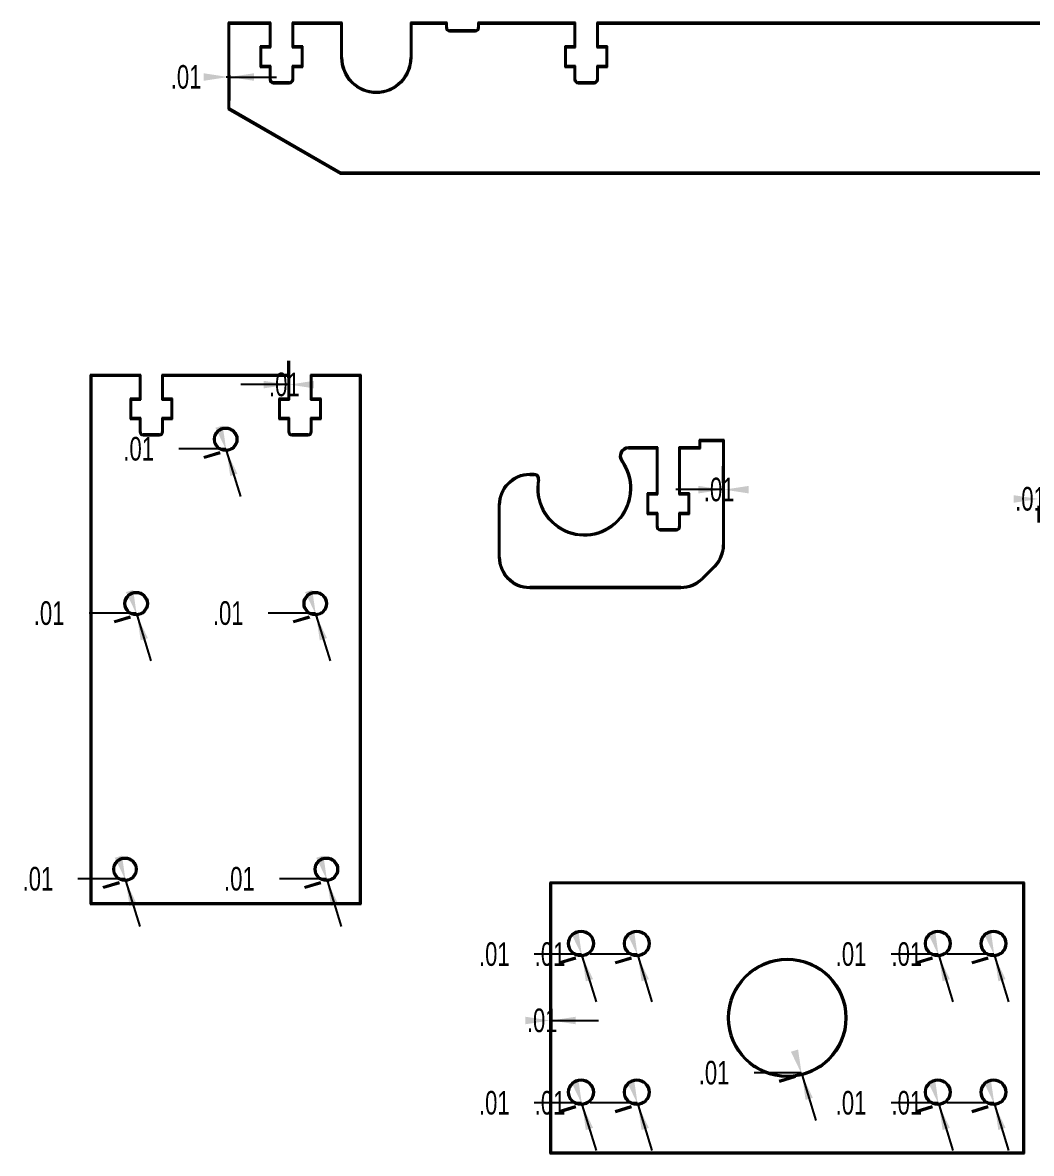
# Model space of a CAD drawing. Extents: x 0.6 to 14.3, y 7.4 to 14.8.
# Drawn here: x 0.61 to 5.95, y 8.83 to 14.81 of the extents above; entities that cross this region are included whole.
import ezdxf
from ezdxf.enums import TextEntityAlignment as Align

# ---------------------------------------------------------------- set-up
doc = ezdxf.new("R2010")
doc.units = 0
doc.layers.get('0').update_dxf_attribs({"linetype": 'CONTINUOUS'})
doc.dimstyles.new('SLDDIMSTYLE0', dxfattribs={"dimtxt": 0.125, "dimasz": 0.13, "dimexe": 0, "dimexo": 0.0625, "dimgap": 0.03125, "dimtad": 0, "dimtih": 1, "dimtoh": 1, "dimrnd": 1e-09, "dimzin": 12, "dimsah": 1, "dimcen": 0.09, "dimazin": 3, "dimtfac": 1, "dimtofl": 0, "dimtmove": 0, "dimatfit": 3})

# ---------------------------------------------------------------- blocks, each defined once
blk = doc.blocks.new('*D1')
at = {"color": 7, "linetype": 'CONTINUOUS'}
for p, q in [((1.6947, 14.5268), (1.684, 14.5268)), ((1.6947, 14.5362), (1.6947, 14.4018)), ((1.7017, 14.5362), (1.7017, 14.4018)), ((1.7017, 14.5268), (1.9517, 14.5268))]:
    blk.add_line(p, q, dxfattribs=at)
for points in [[(1.6947, 14.5268), (1.5647, 14.5468), (1.5647, 14.5068)], [(1.7017, 14.5268), (1.8317, 14.5068), (1.8317, 14.5468)]]:
    blk.add_solid(points, dxfattribs=at)
at = {"color": 7, "linetype": 'CONTINUOUS', "width": 0.7}
blk.add_text('.01', height=0.125, dxfattribs=at).set_placement((1.3907, 14.4277), align=Align.BOTTOM_LEFT)
blk = doc.blocks.new('*D2')
at = {"color": 7, "linetype": 'CONTINUOUS'}
for p, q in [((5.9931, 12.2926), (6.2431, 12.2926)), ((5.9861, 12.2566), (5.9861, 12.1676)), ((5.9931, 12.2566), (5.9931, 12.1676))]:
    blk.add_line(p, q, dxfattribs=at)
for points in [[(5.9861, 12.2926), (5.8561, 12.3126), (5.8561, 12.2726)], [(5.9931, 12.2926), (6.1231, 12.2726), (6.1231, 12.3126)]]:
    blk.add_solid(points, dxfattribs=at)
at = {"color": 7, "linetype": 'CONTINUOUS', "width": 0.7}
blk.add_text('.01', height=0.125, dxfattribs=at).set_placement((5.8637, 12.1935), align=Align.BOTTOM_LEFT)
blk = doc.blocks.new('*D3')
at = {"color": 7, "linetype": 'CONTINUOUS'}
for p, q in [((4.3158, 12.3779), (4.3158, 12.4669)), ((4.3228, 12.3779), (4.3228, 12.4669)), ((4.3158, 12.3419), (4.0658, 12.3419))]:
    blk.add_line(p, q, dxfattribs=at)
for points in [[(4.3158, 12.3419), (4.1858, 12.3619), (4.1858, 12.3219)], [(4.3228, 12.3419), (4.4528, 12.3219), (4.4528, 12.3619)]]:
    blk.add_solid(points, dxfattribs=at)
at = {"color": 7, "linetype": 'CONTINUOUS', "width": 0.7}
blk.add_text('.01', height=0.125, dxfattribs=at).set_placement((4.2144, 12.2428), align=Align.BOTTOM_LEFT)
blk = doc.blocks.new('*D9')
at = {"color": 7, "linetype": 'CONTINUOUS'}
for p, q in [((2.0125, 12.9342), (2.0125, 13.0232)), ((2.0195, 12.9342), (2.0195, 13.0232)), ((2.0125, 12.8982), (1.7625, 12.8982))]:
    blk.add_line(p, q, dxfattribs=at)
for points in [[(2.0125, 12.8982), (1.8825, 12.9182), (1.8825, 12.8782)], [(2.0195, 12.8982), (2.1495, 12.8782), (2.1495, 12.9182)]]:
    blk.add_solid(points, dxfattribs=at)
at = {"color": 7, "linetype": 'CONTINUOUS', "width": 0.7}
blk.add_text('.01', height=0.125, dxfattribs=at).set_placement((1.9112, 12.7991), align=Align.BOTTOM_LEFT)
blk = doc.blocks.new('*D10')
at = {"color": 7, "linetype": 'CONTINUOUS'}
for p, q in [((1.6828, 12.5576), (1.4328, 12.5576)), ((1.6504, 12.5404), (1.5653, 12.5144)), ((1.6524, 12.5337), (1.5673, 12.5077)), ((1.6848, 12.5509), (1.6828, 12.5576)), ((1.6869, 12.5443), (1.76, 12.3052))]:
    blk.add_line(p, q, dxfattribs=at)
for points in [[(1.6848, 12.5509), (1.6659, 12.6811), (1.6277, 12.6694)], [(1.6869, 12.5443), (1.7057, 12.4141), (1.744, 12.4258)]]:
    blk.add_solid(points, dxfattribs=at)
at = {"color": 7, "linetype": 'CONTINUOUS', "width": 0.7}
blk.add_text('.01', height=0.125, dxfattribs=at).set_placement((1.1395, 12.4585), align=Align.BOTTOM_LEFT)
blk = doc.blocks.new('*D11')
at = {"color": 7, "linetype": 'CONTINUOUS'}
for p, q in [((1.2084, 11.6876), (0.9584, 11.6876)), ((1.2104, 11.6809), (1.2084, 11.6876)), ((1.176, 11.6703), (1.0909, 11.6443)), ((1.178, 11.6636), (1.0929, 11.6376)), ((1.2124, 11.6742), (1.2855, 11.4351))]:
    blk.add_line(p, q, dxfattribs=at)
for points in [[(1.2104, 11.6809), (1.1915, 11.811), (1.1533, 11.7993)], [(1.2124, 11.6742), (1.2313, 11.544), (1.2696, 11.5557)]]:
    blk.add_solid(points, dxfattribs=at)
at = {"color": 7, "linetype": 'CONTINUOUS', "width": 0.7}
blk.add_text('.01', height=0.125, dxfattribs=at).set_placement((0.6651, 11.5884), align=Align.BOTTOM_LEFT)
blk = doc.blocks.new('*D12')
at = {"color": 7, "linetype": 'CONTINUOUS'}
for p, q in [((2.1572, 11.6876), (1.9072, 11.6876)), ((2.1592, 11.6809), (2.1572, 11.6876)), ((2.1248, 11.6703), (2.0397, 11.6443)), ((2.1268, 11.6636), (2.0417, 11.6376)), ((2.1613, 11.6742), (2.2344, 11.4351))]:
    blk.add_line(p, q, dxfattribs=at)
for points in [[(2.1592, 11.6809), (2.1403, 11.811), (2.1021, 11.7993)], [(2.1613, 11.6742), (2.1801, 11.544), (2.2184, 11.5557)]]:
    blk.add_solid(points, dxfattribs=at)
at = {"color": 7, "linetype": 'CONTINUOUS', "width": 0.7}
blk.add_text('.01', height=0.125, dxfattribs=at).set_placement((1.6139, 11.5884), align=Align.BOTTOM_LEFT)
blk = doc.blocks.new('*D13')
at = {"color": 7, "linetype": 'CONTINUOUS'}
for p, q in [((1.1493, 10.2807), (0.8993, 10.2807)), ((1.1169, 10.2635), (1.0318, 10.2375)), ((1.119, 10.2568), (1.0339, 10.2308)), ((1.1513, 10.274), (1.1493, 10.2807)), ((1.1534, 10.2673), (1.2265, 10.0282))]:
    blk.add_line(p, q, dxfattribs=at)
for points in [[(1.1513, 10.274), (1.1325, 10.4042), (1.0942, 10.3925)], [(1.1534, 10.2673), (1.1723, 10.1372), (1.2105, 10.1488)]]:
    blk.add_solid(points, dxfattribs=at)
at = {"color": 7, "linetype": 'CONTINUOUS', "width": 0.7}
blk.add_text('.01', height=0.125, dxfattribs=at).set_placement((0.606, 10.1816), align=Align.BOTTOM_LEFT)
blk = doc.blocks.new('*D14')
at = {"color": 7, "linetype": 'CONTINUOUS'}
for p, q in [((2.2162, 10.2807), (1.9662, 10.2807)), ((2.1838, 10.2635), (2.0987, 10.2375)), ((2.1859, 10.2568), (2.1008, 10.2308)), ((2.2183, 10.274), (2.2162, 10.2807)), ((2.2203, 10.2673), (2.2934, 10.0282))]:
    blk.add_line(p, q, dxfattribs=at)
for points in [[(2.2183, 10.274), (2.1994, 10.4042), (2.1611, 10.3925)], [(2.2203, 10.2673), (2.2392, 10.1372), (2.2775, 10.1488)]]:
    blk.add_solid(points, dxfattribs=at)
at = {"color": 7, "linetype": 'CONTINUOUS', "width": 0.7}
blk.add_text('.01', height=0.125, dxfattribs=at).set_placement((1.673, 10.1816), align=Align.BOTTOM_LEFT)
blk = doc.blocks.new('*D15')
at = {"color": 7, "linetype": 'CONTINUOUS'}
for p, q in [((3.4066, 9.5309), (3.6566, 9.5309)), ((3.3996, 9.4949), (3.3996, 9.4059)), ((3.4066, 9.4949), (3.4066, 9.4059))]:
    blk.add_line(p, q, dxfattribs=at)
for points in [[(3.3996, 9.5309), (3.2696, 9.5509), (3.2696, 9.5109)], [(3.4066, 9.5309), (3.5366, 9.5109), (3.5366, 9.5509)]]:
    blk.add_solid(points, dxfattribs=at)
at = {"color": 7, "linetype": 'CONTINUOUS', "width": 0.7}
blk.add_text('.01', height=0.125, dxfattribs=at).set_placement((3.2772, 9.4317), align=Align.BOTTOM_LEFT)
blk = doc.blocks.new('*D16')
at = {"color": 7, "linetype": 'CONTINUOUS'}
for p, q in [((3.5667, 9.882), (3.3167, 9.882)), ((3.5687, 9.8753), (3.5667, 9.882)), ((3.5343, 9.8647), (3.4492, 9.8387)), ((3.5364, 9.8581), (3.4512, 9.832)), ((3.5708, 9.8686), (3.6439, 9.6295))]:
    blk.add_line(p, q, dxfattribs=at)
for points in [[(3.5687, 9.8753), (3.5499, 10.0054), (3.5116, 9.9937)], [(3.5708, 9.8686), (3.5897, 9.7384), (3.6279, 9.7501)]]:
    blk.add_solid(points, dxfattribs=at)
at = {"color": 7, "linetype": 'CONTINUOUS', "width": 0.7}
blk.add_text('.01', height=0.125, dxfattribs=at).set_placement((3.0234, 9.7828), align=Align.BOTTOM_LEFT)
blk = doc.blocks.new('*D17')
at = {"color": 7, "linetype": 'CONTINUOUS'}
for p, q in [((3.862, 9.882), (3.612, 9.882)), ((3.864, 9.8753), (3.862, 9.882)), ((3.8296, 9.8647), (3.7445, 9.8387)), ((3.8316, 9.8581), (3.7465, 9.832)), ((3.8661, 9.8686), (3.9392, 9.6295))]:
    blk.add_line(p, q, dxfattribs=at)
for points in [[(3.864, 9.8753), (3.8451, 10.0054), (3.8069, 9.9937)], [(3.8661, 9.8686), (3.8849, 9.7384), (3.9232, 9.7501)]]:
    blk.add_solid(points, dxfattribs=at)
at = {"color": 7, "linetype": 'CONTINUOUS', "width": 0.7}
blk.add_text('.01', height=0.125, dxfattribs=at).set_placement((3.3187, 9.7828), align=Align.BOTTOM_LEFT)
blk = doc.blocks.new('*D18')
at = {"color": 7, "linetype": 'CONTINUOUS'}
for p, q in [((3.862, 9.0946), (3.612, 9.0946)), ((3.8296, 9.0773), (3.7445, 9.0513)), ((3.8316, 9.0706), (3.7465, 9.0446)), ((3.864, 9.0879), (3.862, 9.0946)), ((3.8661, 9.0812), (3.9392, 8.8421))]:
    blk.add_line(p, q, dxfattribs=at)
for points in [[(3.864, 9.0879), (3.8451, 9.218), (3.8069, 9.2063)], [(3.8661, 9.0812), (3.8849, 8.951), (3.9232, 8.9627)]]:
    blk.add_solid(points, dxfattribs=at)
at = {"color": 7, "linetype": 'CONTINUOUS', "width": 0.7}
blk.add_text('.01', height=0.125, dxfattribs=at).set_placement((3.3187, 8.9954), align=Align.BOTTOM_LEFT)
blk = doc.blocks.new('*D19')
at = {"color": 7, "linetype": 'CONTINUOUS'}
for p, q in [((3.5667, 9.0946), (3.3167, 9.0946)), ((3.5343, 9.0773), (3.4492, 9.0513)), ((3.5364, 9.0706), (3.4512, 9.0446)), ((3.5687, 9.0879), (3.5667, 9.0946)), ((3.5708, 9.0812), (3.6439, 8.8421))]:
    blk.add_line(p, q, dxfattribs=at)
for points in [[(3.5687, 9.0879), (3.5499, 9.218), (3.5116, 9.2063)], [(3.5708, 9.0812), (3.5897, 8.951), (3.6279, 8.9627)]]:
    blk.add_solid(points, dxfattribs=at)
at = {"color": 7, "linetype": 'CONTINUOUS', "width": 0.7}
blk.add_text('.01', height=0.125, dxfattribs=at).set_placement((3.0234, 8.9954), align=Align.BOTTOM_LEFT)
blk = doc.blocks.new('*D20')
at = {"color": 7, "linetype": 'CONTINUOUS'}
for p, q in [((4.7309, 9.2539), (4.4809, 9.2539)), ((4.6985, 9.2367), (4.6134, 9.2106)), ((4.7005, 9.23), (4.6154, 9.2039)), ((4.7329, 9.2472), (4.7309, 9.2539)), ((4.735, 9.2405), (4.8081, 9.0014))]:
    blk.add_line(p, q, dxfattribs=at)
for points in [[(4.7329, 9.2472), (4.714, 9.3773), (4.6758, 9.3656)], [(4.735, 9.2405), (4.7538, 9.1103), (4.7921, 9.122)]]:
    blk.add_solid(points, dxfattribs=at)
at = {"color": 7, "linetype": 'CONTINUOUS', "width": 0.7}
blk.add_text('.01', height=0.125, dxfattribs=at).set_placement((4.1876, 9.1547), align=Align.BOTTOM_LEFT)
blk = doc.blocks.new('*D21')
at = {"color": 7, "linetype": 'CONTINUOUS'}
for p, q in [((5.4565, 9.882), (5.2065, 9.882)), ((5.4585, 9.8753), (5.4565, 9.882)), ((5.4241, 9.8647), (5.339, 9.8387)), ((5.4261, 9.8581), (5.341, 9.832)), ((5.4606, 9.8686), (5.5336, 9.6295))]:
    blk.add_line(p, q, dxfattribs=at)
for points in [[(5.4585, 9.8753), (5.4396, 10.0054), (5.4014, 9.9937)], [(5.4606, 9.8686), (5.4794, 9.7384), (5.5177, 9.7501)]]:
    blk.add_solid(points, dxfattribs=at)
at = {"color": 7, "linetype": 'CONTINUOUS', "width": 0.7}
blk.add_text('.01', height=0.125, dxfattribs=at).set_placement((4.9132, 9.7828), align=Align.BOTTOM_LEFT)
blk = doc.blocks.new('*D22')
at = {"color": 7, "linetype": 'CONTINUOUS'}
for p, q in [((5.7517, 9.882), (5.5017, 9.882)), ((5.7538, 9.8753), (5.7517, 9.882)), ((5.7194, 9.8647), (5.6342, 9.8387)), ((5.7214, 9.8581), (5.6363, 9.832)), ((5.7558, 9.8686), (5.8289, 9.6295))]:
    blk.add_line(p, q, dxfattribs=at)
for points in [[(5.7538, 9.8753), (5.7349, 10.0054), (5.6966, 9.9937)], [(5.7558, 9.8686), (5.7747, 9.7384), (5.813, 9.7501)]]:
    blk.add_solid(points, dxfattribs=at)
at = {"color": 7, "linetype": 'CONTINUOUS', "width": 0.7}
blk.add_text('.01', height=0.125, dxfattribs=at).set_placement((5.2085, 9.7828), align=Align.BOTTOM_LEFT)
blk = doc.blocks.new('*D23')
at = {"color": 7, "linetype": 'CONTINUOUS'}
for p, q in [((5.4565, 9.0946), (5.2065, 9.0946)), ((5.4241, 9.0773), (5.339, 9.0513)), ((5.4261, 9.0706), (5.341, 9.0446)), ((5.4585, 9.0879), (5.4565, 9.0946)), ((5.4606, 9.0812), (5.5336, 8.8421))]:
    blk.add_line(p, q, dxfattribs=at)
for points in [[(5.4585, 9.0879), (5.4396, 9.218), (5.4014, 9.2063)], [(5.4606, 9.0812), (5.4794, 8.951), (5.5177, 8.9627)]]:
    blk.add_solid(points, dxfattribs=at)
at = {"color": 7, "linetype": 'CONTINUOUS', "width": 0.7}
blk.add_text('.01', height=0.125, dxfattribs=at).set_placement((4.9132, 8.9954), align=Align.BOTTOM_LEFT)
blk = doc.blocks.new('*D24')
at = {"color": 7, "linetype": 'CONTINUOUS'}
for p, q in [((5.7517, 9.0946), (5.5017, 9.0946)), ((5.7194, 9.0773), (5.6342, 9.0513)), ((5.7214, 9.0706), (5.6363, 9.0446)), ((5.7538, 9.0879), (5.7517, 9.0946)), ((5.7558, 9.0812), (5.8289, 8.8421))]:
    blk.add_line(p, q, dxfattribs=at)
for points in [[(5.7538, 9.0879), (5.7349, 9.218), (5.6966, 9.2063)], [(5.7558, 9.0812), (5.7747, 8.951), (5.813, 8.9627)]]:
    blk.add_solid(points, dxfattribs=at)
at = {"color": 7, "linetype": 'CONTINUOUS', "width": 0.7}
blk.add_text('.01', height=0.125, dxfattribs=at).set_placement((5.2085, 8.9954), align=Align.BOTTOM_LEFT)

msp = doc.modelspace()

# ---------------------------------------------------------------- linework, layer by layer
at = {"color": 7, "linetype": 'CONTINUOUS'}
for p, q in [((1.6947, 14.8149), (1.6947, 14.3574)), ((1.9213, 14.8149), (1.6947, 14.8149)), ((1.7017, 14.3615), (1.7017, 14.8079)), ((1.7017, 14.8079), (1.9143, 14.8079)), ((1.9143, 14.8079), (1.9143, 14.6898)), ((1.9213, 14.6828), (1.9213, 14.8149)), ((2.2992, 14.8149), (2.0333, 14.8149)), ((2.0333, 14.8149), (2.0333, 14.6828)), ((2.0403, 14.6898), (2.0403, 14.8079)), ((2.0403, 14.8079), (2.2922, 14.8079)), ((2.2922, 14.8079), (2.2922, 14.6303)), ((2.2992, 14.6303), (2.2992, 14.8149)), ((2.8548, 14.8149), (2.6602, 14.8149)), ((2.6602, 14.8149), (2.6602, 14.6303)), ((2.6672, 14.6303), (2.6672, 14.8079)), ((2.6672, 14.8079), (2.8478, 14.8079)), ((2.8478, 14.8079), (2.8478, 14.7882)), ((2.8548, 14.7882), (2.8548, 14.8149)), ((3.5355, 14.8149), (3.018, 14.8149)), ((3.018, 14.8149), (3.018, 14.7882)), ((3.025, 14.7882), (3.025, 14.8079)), ((3.025, 14.8079), (3.5285, 14.8079)), ((3.5285, 14.8079), (3.5285, 14.6898)), ((3.5355, 14.6828), (3.5355, 14.8149)), ((7.7525, 14.8149), (3.6474, 14.8149)), ((3.6474, 14.8149), (3.6474, 14.6828)), ((3.6544, 14.6898), (3.6544, 14.8079)), ((3.6544, 14.8079), (7.7455, 14.8079)), ((3.0053, 14.7756), (2.8675, 14.7756)), ((2.8675, 14.7686), (3.0053, 14.7686)), ((1.9143, 14.6898), (1.8647, 14.6898)), ((1.8647, 14.6898), (1.8647, 14.5796)), ((1.8717, 14.5866), (1.8717, 14.6828)), ((1.8717, 14.6828), (1.9213, 14.6828)), ((2.0333, 14.6828), (2.0829, 14.6828)), ((2.0899, 14.6898), (2.0403, 14.6898)), ((2.0829, 14.6828), (2.0829, 14.5866)), ((2.0899, 14.5796), (2.0899, 14.6898)), ((3.5285, 14.6898), (3.4788, 14.6898)), ((3.4788, 14.6898), (3.4788, 14.5796)), ((3.4858, 14.5866), (3.4858, 14.6828)), ((3.4858, 14.6828), (3.5355, 14.6828)), ((3.6474, 14.6828), (3.697, 14.6828)), ((3.704, 14.6898), (3.6544, 14.6898)), ((3.697, 14.6828), (3.697, 14.5866)), ((3.704, 14.5796), (3.704, 14.6898)), ((1.8647, 14.5796), (1.9143, 14.5796)), ((1.9213, 14.5866), (1.8717, 14.5866)), ((1.9143, 14.5796), (1.9143, 14.5127)), ((1.9213, 14.5127), (1.9213, 14.5866)), ((2.0829, 14.5866), (2.0333, 14.5866)), ((2.0333, 14.5866), (2.0333, 14.5127)), ((2.0403, 14.5127), (2.0403, 14.5796)), ((2.0403, 14.5796), (2.0899, 14.5796)), ((3.4788, 14.5796), (3.5285, 14.5796)), ((3.5355, 14.5866), (3.4858, 14.5866)), ((3.5285, 14.5796), (3.5285, 14.5127)), ((3.5355, 14.5127), (3.5355, 14.5866)), ((3.697, 14.5866), (3.6474, 14.5866)), ((3.6474, 14.5866), (3.6474, 14.5127)), ((3.6544, 14.5127), (3.6544, 14.5796)), ((3.6544, 14.5796), (3.704, 14.5796)), ((2.0206, 14.5), (1.934, 14.5)), ((1.934, 14.493), (2.0206, 14.493)), ((3.6348, 14.5), (3.5481, 14.5)), ((3.5481, 14.493), (3.6348, 14.493)), ((1.6947, 14.3574), (2.2904, 14.0135)), ((1.7017, 14.3615), (2.2922, 14.0205)), ((2.2904, 14.0135), (13.3266, 14.0135)), ((13.3247, 14.0205), (2.2922, 14.0205)), ((1.2321, 12.9502), (0.9642, 12.9502)), ((0.9642, 12.9502), (0.9642, 10.1475)), ((0.9712, 12.9432), (0.9712, 10.1545)), ((1.2251, 12.9432), (0.9712, 12.9432)), ((1.2251, 12.9432), (1.2251, 12.8251)), ((1.2321, 12.8181), (1.2321, 12.9502)), ((2.0195, 12.9502), (1.3441, 12.9502)), ((1.3441, 12.9502), (1.3441, 12.8181)), ((1.3511, 12.8251), (1.3511, 12.9432)), ((2.0125, 12.9432), (1.3511, 12.9432)), ((2.0125, 12.9432), (2.0125, 12.8251)), ((2.0195, 12.8181), (2.0195, 12.9502)), ((2.3995, 12.9502), (2.1315, 12.9502)), ((2.1315, 12.9502), (2.1315, 12.8181)), ((2.1385, 12.8251), (2.1385, 12.9432)), ((2.3925, 12.9432), (2.1385, 12.9432)), ((2.3925, 10.1545), (2.3925, 12.9432)), ((2.3995, 10.1475), (2.3995, 12.9502)), ((1.2251, 12.8251), (1.1755, 12.8251)), ((1.1755, 12.8251), (1.1755, 12.7149)), ((1.1825, 12.7219), (1.1825, 12.8181)), ((1.1825, 12.8181), (1.2321, 12.8181)), ((1.3441, 12.8181), (1.3937, 12.8181)), ((1.4007, 12.8251), (1.3511, 12.8251)), ((1.3937, 12.8181), (1.3937, 12.7219)), ((1.4007, 12.7149), (1.4007, 12.8251)), ((2.0125, 12.8251), (1.9629, 12.8251)), ((1.9629, 12.8251), (1.9629, 12.7149)), ((1.9699, 12.7219), (1.9699, 12.8181)), ((1.9699, 12.8181), (2.0195, 12.8181)), ((2.1315, 12.8181), (2.1811, 12.8181)), ((2.1881, 12.8251), (2.1385, 12.8251)), ((2.1811, 12.8181), (2.1811, 12.7219)), ((2.1881, 12.7149), (2.1881, 12.8251)), ((1.1755, 12.7149), (1.2251, 12.7149)), ((1.2321, 12.7219), (1.1825, 12.7219)), ((1.2251, 12.7149), (1.2251, 12.648)), ((1.2321, 12.648), (1.2321, 12.7219)), ((1.3937, 12.7219), (1.3441, 12.7219)), ((1.3441, 12.7219), (1.3441, 12.648)), ((1.3511, 12.648), (1.3511, 12.7149)), ((1.3511, 12.7149), (1.4007, 12.7149)), ((1.9629, 12.7149), (2.0125, 12.7149)), ((2.0195, 12.7219), (1.9699, 12.7219)), ((2.0125, 12.7149), (2.0125, 12.648)), ((2.0195, 12.648), (2.0195, 12.7219)), ((2.1811, 12.7219), (2.1315, 12.7219)), ((2.1315, 12.7219), (2.1315, 12.648)), ((2.1385, 12.648), (2.1385, 12.7149)), ((2.1385, 12.7149), (2.1881, 12.7149)), ((1.3314, 12.6353), (1.2448, 12.6353)), ((2.1188, 12.6353), (2.0322, 12.6353)), ((1.2448, 12.6283), (1.3314, 12.6283)), ((2.0322, 12.6283), (2.1188, 12.6283)), ((4.3228, 12.6057), (4.1907, 12.6057)), ((4.1907, 12.6057), (4.1907, 12.5663)), ((4.1977, 12.5593), (4.1977, 12.5987)), ((4.1977, 12.5987), (4.3158, 12.5987)), ((4.3158, 12.5987), (4.3158, 12.0502)), ((4.3228, 12.0502), (4.3228, 12.6057)), ((3.9704, 12.5663), (3.8148, 12.5663)), ((3.8148, 12.5593), (3.9634, 12.5593)), ((3.9634, 12.5593), (3.9634, 12.3231)), ((3.9704, 12.3161), (3.9704, 12.5663)), ((4.1907, 12.5663), (4.0824, 12.5663)), ((4.0824, 12.5663), (4.0824, 12.3161)), ((4.0894, 12.3231), (4.0894, 12.5593)), ((4.0894, 12.5593), (4.1977, 12.5593)), ((3.3165, 12.425), (3.2922, 12.425)), ((3.2922, 12.418), (3.3165, 12.418)), ((3.9634, 12.3231), (3.9138, 12.3231)), ((3.9138, 12.3231), (3.9138, 12.2128)), ((3.9208, 12.2198), (3.9208, 12.3161)), ((3.9208, 12.3161), (3.9704, 12.3161)), ((4.0824, 12.3161), (4.132, 12.3161)), ((4.139, 12.3231), (4.0894, 12.3231)), ((4.132, 12.3161), (4.132, 12.2198)), ((4.139, 12.2128), (4.139, 12.3231)), ((3.1277, 12.2606), (3.1277, 11.985)), ((3.1347, 11.985), (3.1347, 12.2606)), ((3.9704, 12.2198), (3.9208, 12.2198)), ((3.9704, 12.1459), (3.9704, 12.2198)), ((4.132, 12.2198), (4.0824, 12.2198)), ((4.0824, 12.2198), (4.0824, 12.1459)), ((3.9138, 12.2128), (3.9634, 12.2128)), ((3.9634, 12.2128), (3.9634, 12.1459)), ((4.0894, 12.1459), (4.0894, 12.2128)), ((4.0894, 12.2128), (4.139, 12.2128)), ((4.0697, 12.1332), (3.9831, 12.1332)), ((3.9831, 12.1262), (4.0697, 12.1262)), ((4.2697, 11.9388), (4.2044, 11.8736)), ((4.2094, 11.8687), (4.2746, 11.9339)), ((4.0931, 11.8275), (3.2922, 11.8275)), ((3.2922, 11.8205), (4.0931, 11.8205)), ((3.3996, 10.2625), (3.3996, 8.8272)), ((5.9136, 10.2625), (3.3996, 10.2625)), ((5.9066, 10.2555), (3.4066, 10.2555)), ((3.4066, 10.2555), (3.4066, 8.8342)), ((5.9066, 8.8342), (5.9066, 10.2555)), ((5.9136, 8.8272), (5.9136, 10.2625)), ((0.9642, 10.1475), (2.3995, 10.1475)), ((0.9712, 10.1545), (2.3925, 10.1545)), ((3.3996, 8.8272), (5.9136, 8.8272)), ((3.4066, 8.8342), (5.9066, 8.8342))]:
    msp.add_line(p, q, dxfattribs=at)
for centre, radius in [((1.6818, 12.6086), 0.063), ((1.6818, 12.6086), 0.056), ((1.2074, 11.7385), 0.063), ((2.1562, 11.7385), 0.063), ((1.2074, 11.7385), 0.056), ((2.1562, 11.7385), 0.056), ((1.1484, 10.3317), 0.063), ((1.1484, 10.3317), 0.056), ((2.2153, 10.3317), 0.063), ((2.2153, 10.3317), 0.056), ((3.564, 9.9386), 0.0689), ((3.564, 9.9386), 0.0619), ((3.8593, 9.9386), 0.0689), ((3.8593, 9.9386), 0.0619), ((5.4538, 9.9386), 0.0689), ((5.4538, 9.9386), 0.0619), ((5.7491, 9.9386), 0.0689), ((5.7491, 9.9386), 0.0619), ((4.6566, 9.5449), 0.314), ((4.6566, 9.5449), 0.307), ((3.564, 9.1512), 0.0689), ((3.564, 9.1512), 0.0619), ((3.8593, 9.1512), 0.0689), ((3.8593, 9.1512), 0.0619), ((5.4538, 9.1512), 0.0689), ((5.4538, 9.1512), 0.0619), ((5.7491, 9.1512), 0.0689), ((5.7491, 9.1512), 0.0619)]:
    msp.add_circle(centre, radius, dxfattribs=at)
for centre, radius, start, end in [((2.8675, 14.7882), 0.0197, 180, 270), ((2.8675, 14.7882), 0.0127, 180, 270), ((3.0053, 14.7882), 0.0197, 270, 0), ((3.0053, 14.7882), 0.0127, 270, 0), ((2.4797, 14.6303), 0.1875, 180, 0), ((2.4797, 14.6303), 0.1805, 180, 0), ((1.934, 14.5127), 0.0197, 180, 270), ((1.934, 14.5127), 0.0127, 180, 270), ((2.0206, 14.5127), 0.0197, 270, 0), ((2.0206, 14.5127), 0.0127, 270, 0), ((3.5481, 14.5127), 0.0197, 180, 270), ((3.5481, 14.5127), 0.0127, 180, 270), ((3.6348, 14.5127), 0.0197, 270, 0), ((3.6348, 14.5127), 0.0127, 270, 0), ((1.2448, 12.648), 0.0197, 180, 270), ((1.2448, 12.648), 0.0127, 180, 270), ((1.3314, 12.648), 0.0197, 270, 0), ((1.3314, 12.648), 0.0127, 270, 0), ((2.0322, 12.648), 0.0197, 180, 270), ((2.0322, 12.648), 0.0127, 180, 270), ((2.1188, 12.648), 0.0197, 270, 0), ((2.1188, 12.648), 0.0127, 270, 0), ((3.8148, 12.5199), 0.0464, 90, 216.28746), ((3.8148, 12.5199), 0.0394, 90, 216.28746), ((3.5815, 12.3487), 0.25, 169.37929, 36.28746), ((3.5815, 12.3487), 0.243, 169.37929, 36.28746), ((3.2922, 12.2606), 0.1645, 90, 180), ((3.2922, 12.2606), 0.1575, 90, 180), ((3.3165, 12.3984), 0.0267, 349.37929, 90), ((3.3165, 12.3984), 0.0197, 349.37929, 90), ((3.9831, 12.1459), 0.0197, 180, 270), ((3.9831, 12.1459), 0.0127, 180, 270), ((4.0697, 12.1459), 0.0197, 270, 0), ((4.0697, 12.1459), 0.0127, 270, 0), ((4.1583, 12.0502), 0.1575, 315, 0), ((4.1583, 12.0502), 0.1645, 315, 0), ((3.2922, 11.985), 0.1645, 180, 270), ((3.2922, 11.985), 0.1575, 180, 270), ((4.0931, 11.985), 0.1575, 270, 315), ((4.0931, 11.985), 0.1645, 270, 315)]:
    msp.add_arc(centre, radius, start, end, dxfattribs=at)

# ---------------------------------------------------------------- dimensions: what is measured, and where the dimension line sits
for base, p1, p2, picture, middle in [((1.7017, 14.5268), (1.6947, 14.5862), (1.7017, 14.5862), '*D1', (1.5061, 14.5268)), ((2.0125, 12.8982), (2.0195, 12.8842), (2.0125, 12.8842), '*D9', (2.0265, 12.8982)), ((4.3158, 12.3419), (4.3228, 12.3279), (4.3158, 12.3279), '*D3', (4.3298, 12.3419)), ((5.9931, 12.2926), (5.9861, 12.3066), (5.9931, 12.3066), '*D2', (5.9791, 12.2926)), ((3.4066, 9.5309), (3.3996, 9.5449), (3.4066, 9.5449), '*D15', (3.3926, 9.5309))]:
    dim = msp.add_linear_dim(base=base, p1=p1, p2=p2, dimstyle='SLDDIMSTYLE0', dxfattribs=at)
    dim.commit()
    dim.dimension.update_dxf_attribs({"geometry": picture, "text_midpoint": middle, "dimtype": 160})
for base, p1, p2, picture, middle in [((1.6869, 12.5443), (1.6982, 12.555), (1.7002, 12.5483), '*D10', (1.6828, 12.5576)), ((1.2124, 11.6742), (1.2238, 11.685), (1.2258, 11.6783), '*D11', (1.2084, 11.6876)), ((2.1613, 11.6742), (2.1726, 11.685), (2.1747, 11.6783), '*D12', (2.1572, 11.6876)), ((1.1534, 10.2673), (1.1647, 10.2781), (1.1668, 10.2714), '*D13', (1.1493, 10.2807)), ((2.2203, 10.2673), (2.2317, 10.2781), (2.2337, 10.2714), '*D14', (2.2162, 10.2807)), ((3.5708, 9.8686), (3.5821, 9.8794), (3.5842, 9.8727), '*D16', (3.5667, 9.882)), ((3.8661, 9.8686), (3.8774, 9.8794), (3.8795, 9.8727), '*D17', (3.862, 9.882)), ((5.4606, 9.8686), (5.4719, 9.8794), (5.4739, 9.8727), '*D21', (5.4565, 9.882)), ((5.7558, 9.8686), (5.7672, 9.8794), (5.7692, 9.8727), '*D22', (5.7517, 9.882)), ((4.735, 9.2405), (4.7463, 9.2513), (4.7484, 9.2446), '*D20', (4.7309, 9.2539)), ((3.5708, 9.0812), (3.5821, 9.092), (3.5842, 9.0853), '*D19', (3.5667, 9.0946)), ((3.8661, 9.0812), (3.8774, 9.092), (3.8795, 9.0853), '*D18', (3.862, 9.0946)), ((5.4606, 9.0812), (5.4719, 9.092), (5.4739, 9.0853), '*D23', (5.4565, 9.0946)), ((5.7558, 9.0812), (5.7672, 9.092), (5.7692, 9.0853), '*D24', (5.7517, 9.0946))]:
    dim = msp.add_linear_dim(base=base, p1=p1, p2=p2, angle=287, dimstyle='SLDDIMSTYLE0', dxfattribs=at)
    dim.commit()
    dim.dimension.update_dxf_attribs({"geometry": picture, "text_midpoint": middle, "dimtype": 160})

doc.saveas('drawing.dxf')
